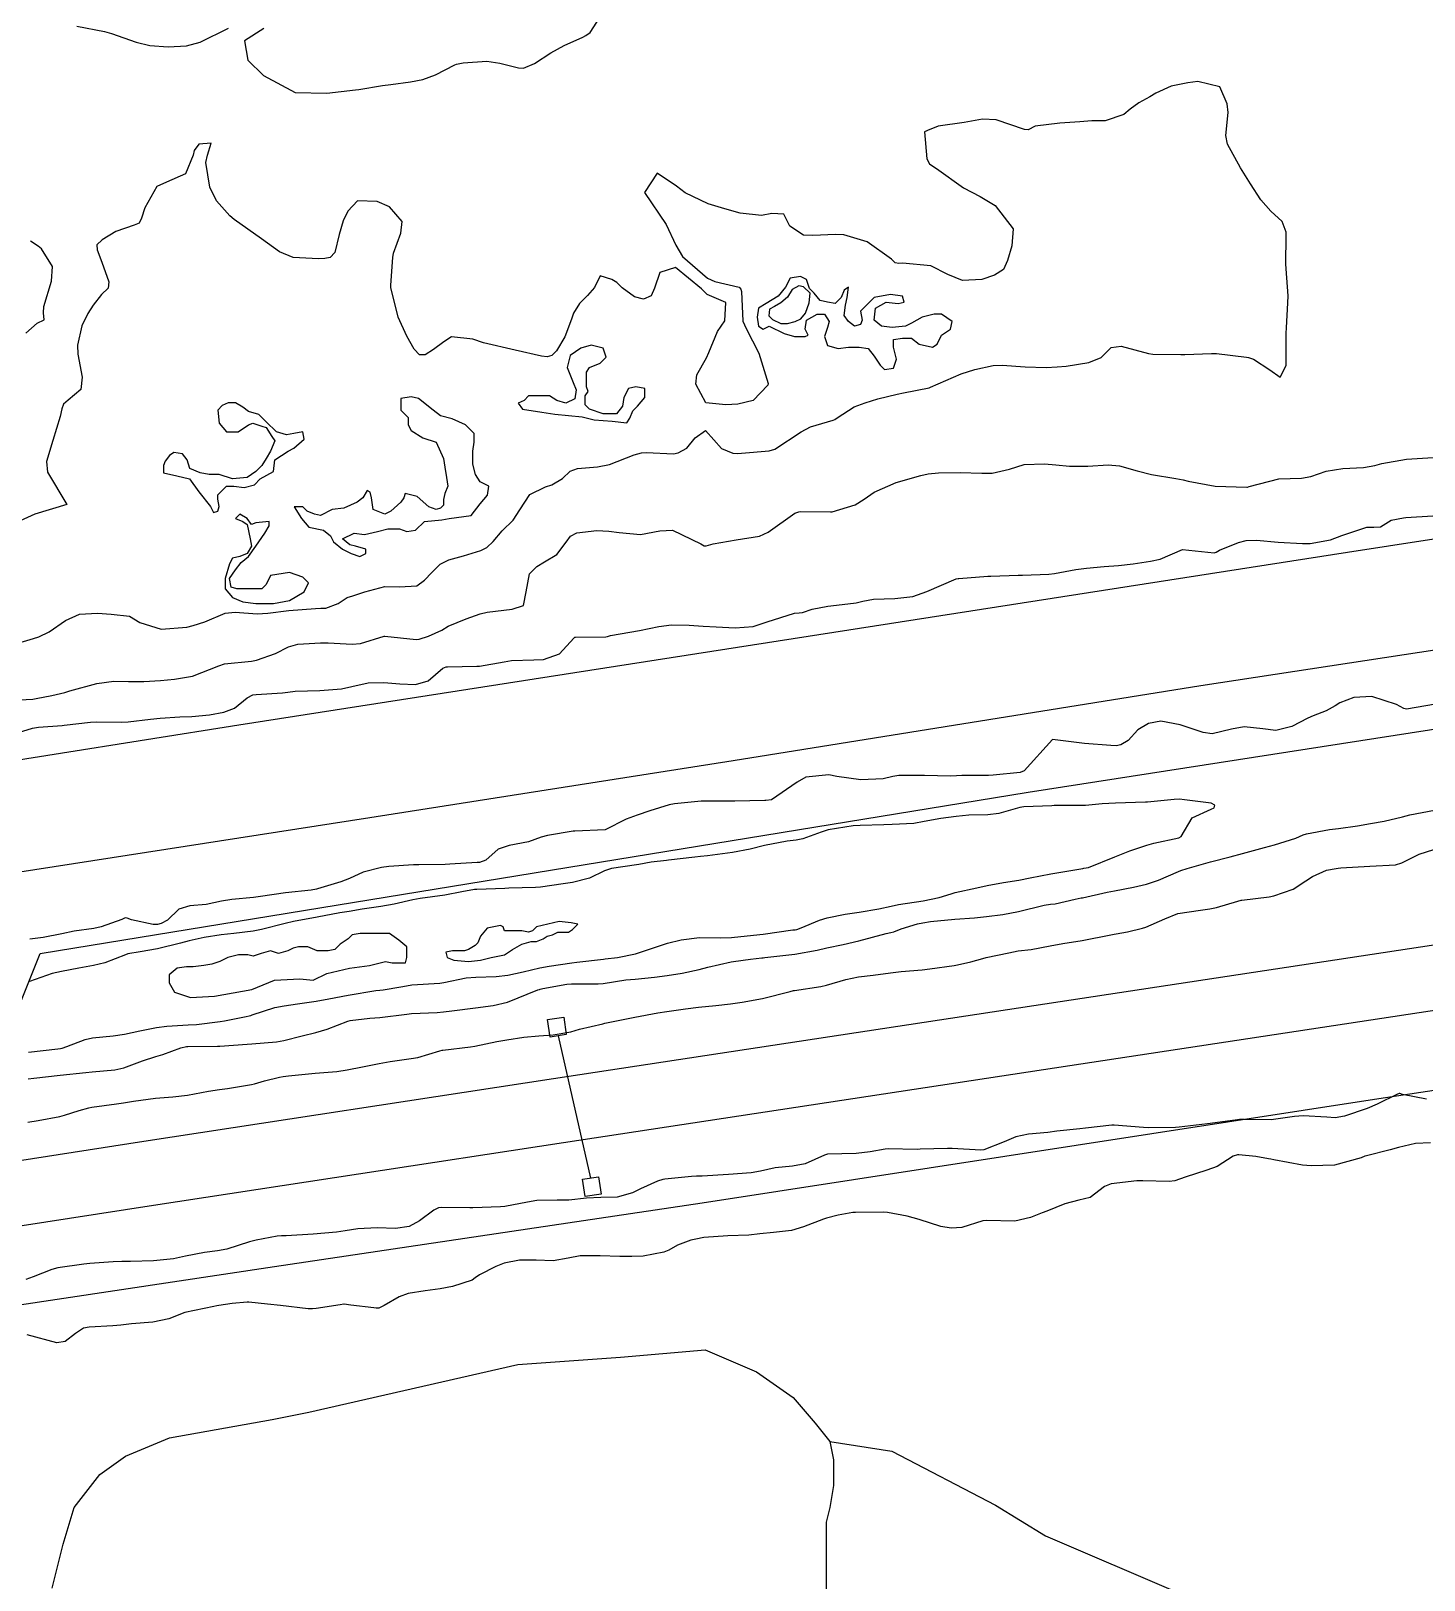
# Model space of a CAD drawing. Header units: metres. Extents: x 307586 to 320046, y 7427249 to 7434250.
# Drawn here: x 310549.3 to 310636.6, y 7432634.3 to 7432731.5 of the extents above; entities that cross this region are included whole.
import ezdxf

# ---------------------------------------------------------------- set-up
doc = ezdxf.new("R2010")
doc.units = ezdxf.units.M
doc.header["$MEASUREMENT"] = 0
for name, color, linetype in [('Curvas de Nivel 1m', 11, 'Continuous'), ('Curvas de Nivel 5m', 15, 'Continuous'), ('Divisa', 42, 'FENCELINE2'), ('Hidrografia', 140, 'Continuous'), ('Linha Férrea', 20, 'Continuous'), ('Portico', 45, 'Continuous'), ('Vias Primárias', 230, 'Continuous')]:
    doc.layers.add(name, color=color, linetype=linetype)
doc.linetypes.add('FENCELINE2', pattern='A,0.25,-0.1,[132,ltypeshp.shx,S=0.1,R=0,X=-0.1,Y=0],-0.1,1', length=1.45)

msp = doc.modelspace()

# ---------------------------------------------------------------- linework, layer by layer
at = {"layer": 'Curvas de Nivel 1m', "flags": 128}
for points, elevation in [([(310563.873, 7432731.62), (310562.659, 7432730.838), (310562.867, 7432729.63), (310563.839, 7432728.66), (310565.823, 7432727.6), (310567.823, 7432727.57), (310569.613, 7432727.765), (310569.827, 7432727.793), (310571.319, 7432728.04), (310571.832, 7432728.111), (310573.069, 7432728.273), (310573.837, 7432728.428), (310574.634, 7432728.7), (310575.851, 7432729.348), (310575.942, 7432729.388), (310576.365, 7432729.472), (310577.854, 7432729.561), (310578.677, 7432729.442), (310579.849, 7432729.14), (310580.155, 7432729.119), (310580.842, 7432729.415), (310581.86, 7432730.083), (310582.701, 7432730.555), (310583.87, 7432731.08), (310584.063, 7432731.186), (310584.327, 7432731.375), (310584.953, 7432732.303)], 712), ([(310552.134, 7432731.757), (310553.87, 7432731.428), (310554.305, 7432731.3), (310555.863, 7432730.754), (310556.71, 7432730.556), (310557.861, 7432730.477), (310559.013, 7432730.527), (310559.864, 7432730.762), (310561.649, 7432731.643)], 712), ([(310548.218, 7432692.995), (310549.416, 7432693.351), (310549.742, 7432693.461), (310550.393, 7432693.775), (310551.43, 7432694.48), (310552.3, 7432694.886), (310553.435, 7432694.937), (310554.282, 7432694.884), (310555.433, 7432694.756), (310556.075, 7432694.356), (310557.425, 7432693.942), (310559.026, 7432694.074), (310559.428, 7432694.163), (310560.161, 7432694.39), (310561.436, 7432694.935), (310562.07, 7432695.001), (310563.436, 7432694.893), (310564.11, 7432694.94), (310565.438, 7432695.105), (310567.11, 7432695.245), (310567.44, 7432695.248), (310567.745, 7432695.262), (310568.524, 7432695.559), (310569.082, 7432695.918), (310569.448, 7432696.038), (310570.196, 7432696.284), (310571.454, 7432696.616), (310572.376, 7432696.589), (310573.455, 7432696.663), (310573.936, 7432697.017), (310574.398, 7432697.491), (310574.933, 7432698.023), (310575.475, 7432698.278), (310576.4, 7432698.545), (310577.484, 7432698.869), (310577.863, 7432699.07), (310578.251, 7432699.442), (310578.825, 7432700.111), (310579.506, 7432700.783), (310579.926, 7432701.424), (310580.549, 7432702.394), (310581.535, 7432702.865), (310581.941, 7432702.991), (310582.605, 7432703.389), (310583.077, 7432703.855), (310583.549, 7432704.024), (310584.806, 7432704.112), (310585.552, 7432704.271), (310587.092, 7432704.871), (310587.56, 7432705.01), (310587.872, 7432705.015), (310589.559, 7432704.938), (310589.863, 7432705.004), (310590.401, 7432705.302), (310590.92, 7432705.946), (310591.574, 7432706.397), (310592.102, 7432705.816), (310592.578, 7432705.275), (310593.284, 7432704.988), (310593.56, 7432704.967), (310593.838, 7432704.979), (310595.562, 7432705.127), (310595.916, 7432705.235), (310597.574, 7432706.316), (310598.153, 7432706.629), (310599.582, 7432707.051), (310599.683, 7432707.088), (310599.83, 7432707.188), (310600.891, 7432707.88), (310601.597, 7432708.138), (310602.379, 7432708.381), (310603.606, 7432708.681), (310603.989, 7432708.755), (310605.612, 7432709.086), (310605.637, 7432709.095), (310605.694, 7432709.119), (310607.621, 7432709.947), (310608.472, 7432710.234), (310609.627, 7432710.481), (310610.191, 7432710.501), (310611.626, 7432710.388), (310612.944, 7432710.348), (310613.627, 7432710.389), (310614.197, 7432710.445), (310615.63, 7432710.662), (310616.387, 7432710.989), (310617.023, 7432711.599), (310617.644, 7432711.697), (310619.364, 7432711.226), (310619.636, 7432711.18), (310621.398, 7432711.171), (310621.637, 7432711.173), (310623.313, 7432711.229), (310623.638, 7432711.227), (310625.515, 7432711.001), (310625.634, 7432710.981), (310625.95, 7432710.875), (310626.977, 7432710.21), (310627.622, 7432709.752), (310627.999, 7432710.477), (310628.001, 7432710.846), (310627.993, 7432712.512), (310628.013, 7432712.847), (310628.105, 7432714.419), (310628.12, 7432714.846), (310628.004, 7432716.543), (310627.975, 7432716.847), (310627.996, 7432718.58), (310627.993, 7432718.847), (310627.74, 7432719.518), (310627.036, 7432720.151), (310626.42, 7432720.87), (310625.768, 7432721.88), (310625.132, 7432722.887), (310624.321, 7432724.371), (310624.216, 7432724.896), (310624.359, 7432726.353), (310624.303, 7432726.895), (310623.839, 7432727.965), (310622.468, 7432728.296), (310621.842, 7432728.201), (310620.785, 7432727.994), (310619.832, 7432727.558), (310619.447, 7432727.335), (310618.759, 7432726.961), (310618.223, 7432726.562), (310617.815, 7432726.223), (310616.645, 7432725.821), (310615.811, 7432725.832), (310615.048, 7432725.77), (310613.81, 7432725.688), (310612.26, 7432725.496), (310611.805, 7432725.257), (310611.582, 7432725.276), (310609.811, 7432725.896), (310608.955, 7432725.935), (310607.809, 7432725.726), (310606.177, 7432725.484), (310605.805, 7432725.35), (310605.637, 7432725.29), (310605.302, 7432725.125), (310605.462, 7432723.447), (310605.619, 7432723.122), (310605.781, 7432723.017), (310606.055, 7432722.84), (310607.761, 7432721.625), (310608.811, 7432721.079), (310609.747, 7432720.524), (310610.883, 7432719.058), (310610.795, 7432717.981), (310610.514, 7432717.062), (310610.26, 7432716.501), (310609.694, 7432716.149), (310608.907, 7432715.862), (310607.69, 7432715.809), (310606.772, 7432716.182), (310605.699, 7432716.727), (310603.935, 7432716.903), (310603.7, 7432716.885), (310603.481, 7432716.924), (310603.247, 7432717.147), (310601.719, 7432718.244), (310600.243, 7432718.667), (310599.725, 7432718.692), (310598.305, 7432718.624), (310597.724, 7432718.643), (310596.866, 7432719.223), (310596.487, 7432719.975), (310595.741, 7432720.022), (310595.095, 7432719.891), (310593.741, 7432720.034), (310592.78, 7432720.312), (310591.746, 7432720.609), (310590.287, 7432721.305), (310589.759, 7432721.724), (310588.55, 7432722.544), (310587.753, 7432721.33), (310589.115, 7432719.316), (310589.714, 7432718.031), (310590.131, 7432717.306), (310591.69, 7432715.962), (310592.156, 7432715.751), (310593.684, 7432715.397), (310593.779, 7432715.259), (310593.824, 7432715.116), (310593.919, 7432713.257), (310594.117, 7432712.795), (310594.927, 7432711.247), (310595.499, 7432709.356), (310595.475, 7432709.241), (310594.569, 7432708.279), (310593.595, 7432708.047), (310592.85, 7432708.015), (310591.596, 7432708.13), (310590.958, 7432709.297), (310591.033, 7432709.882), (310591.63, 7432710.96), (310591.776, 7432711.288), (310592.325, 7432712.607), (310592.782, 7432713.273), (310592.838, 7432714.436), (310591.679, 7432714.932), (310591.315, 7432715.294), (310589.696, 7432716.617), (310588.708, 7432716.305), (310588.379, 7432715.323), (310588.164, 7432714.839), (310587.676, 7432714.638), (310587.119, 7432714.78), (310586.334, 7432715.35), (310586.006, 7432715.676), (310585.688, 7432715.873), (310584.964, 7432716.093), (310584.601, 7432715.371), (310584.177, 7432714.876), (310583.673, 7432714.366), (310583.294, 7432713.756), (310583.163, 7432713.385), (310582.749, 7432712.286), (310582.217, 7432711.394), (310581.929, 7432711.098), (310581.629, 7432711.028), (310581.292, 7432711.067), (310579.633, 7432711.43), (310577.64, 7432711.895), (310576.975, 7432712.128), (310575.645, 7432712.284), (310575.155, 7432711.97), (310574.512, 7432711.491), (310573.977, 7432711.149), (310573.629, 7432711.15), (310573.296, 7432711.503), (310572.835, 7432712.318), (310572.288, 7432713.514), (310571.835, 7432715.365), (310571.825, 7432715.519), (310571.961, 7432717.257), (310572.004, 7432717.517), (310572.45, 7432718.785), (310572.535, 7432719.512), (310571.742, 7432720.426), (310570.97, 7432720.756), (310569.745, 7432720.803), (310569.129, 7432720.166), (310568.831, 7432719.559), (310568.594, 7432718.687), (310568.324, 7432717.564), (310568.02, 7432717.247), (310567.699, 7432717.194), (310567.298, 7432717.175), (310565.699, 7432717.243), (310564.85, 7432717.609), (310563.715, 7432718.426), (310562.009, 7432719.637), (310561.735, 7432719.862), (310560.889, 7432720.797), (310560.469, 7432721.659), (310560.232, 7432723.208), (310560.324, 7432723.662), (310560.555, 7432724.423), (310559.79, 7432724.351), (310559.502, 7432723.957), (310559.44, 7432723.673), (310558.951, 7432722.493), (310557.757, 7432721.987), (310557.153, 7432721.699), (310556.391, 7432720.362), (310556.182, 7432719.713), (310556.037, 7432719.407), (310555.726, 7432719.29), (310554.569, 7432718.883), (310553.712, 7432718.362), (310553.394, 7432718.056), (310553.412, 7432717.743), (310553.695, 7432716.953), (310554.139, 7432715.735), (310554.089, 7432715.326), (310553.675, 7432714.923), (310553.149, 7432714.265), (310552.826, 7432713.748), (310552.446, 7432712.957), (310552.166, 7432711.755), (310552.194, 7432711.188), (310552.469, 7432709.751), (310552.378, 7432708.975), (310551.591, 7432708.313), (310551.294, 7432708.058), (310551.2, 7432707.766), (310551.084, 7432707.273), (310550.627, 7432705.774), (310550.231, 7432704.461), (310550.286, 7432703.779), (310551.513, 7432701.76), (310549.507, 7432701.15), (310548.569, 7432700.732)], 712), ([(310548.933, 7432712.504), (310549.653, 7432713.134), (310550.092, 7432713.348), (310550.038, 7432713.784), (310550.068, 7432714.185), (310550.55, 7432715.777), (310550.601, 7432716.685), (310549.919, 7432717.787), (310549.706, 7432717.97), (310549.222, 7432718.283)], 712), ([(310547.712, 7432689.462), (310549.369, 7432689.558), (310549.575, 7432689.582), (310550.572, 7432689.772), (310551.375, 7432689.973), (310551.699, 7432690.08), (310553.381, 7432690.538), (310554.444, 7432690.668), (310555.382, 7432690.662), (310556.326, 7432690.65), (310557.383, 7432690.725), (310558.269, 7432690.796), (310559.386, 7432690.994), (310561.038, 7432691.645), (310561.395, 7432691.756), (310563.083, 7432691.938), (310563.398, 7432691.992), (310564.593, 7432692.42), (310565.412, 7432692.839), (310565.998, 7432693.007), (310567.416, 7432693.083), (310567.894, 7432693.087), (310569.415, 7432693), (310569.923, 7432693.035), (310571.423, 7432693.495), (310571.446, 7432693.497), (310573.42, 7432693.295), (310573.608, 7432693.31), (310574.197, 7432693.492), (310575.025, 7432693.886), (310575.429, 7432694.133), (310576.565, 7432694.594), (310577.437, 7432694.894), (310577.882, 7432695.002), (310579.44, 7432695.188), (310580.161, 7432695.419), (310580.316, 7432696.282), (310580.522, 7432697.414), (310580.997, 7432697.88), (310581.474, 7432698.156), (310582.25, 7432698.624), (310582.823, 7432699.387), (310583.11, 7432699.771), (310583.499, 7432699.983), (310584.748, 7432700.12), (310585.5, 7432700.09), (310586.153, 7432700.004), (310587.498, 7432699.881), (310588.717, 7432700.102), (310589.501, 7432700.145), (310591.273, 7432699.292), (310591.491, 7432699.168), (310591.617, 7432699.162), (310592.055, 7432699.282), (310593.496, 7432699.534), (310594.966, 7432699.777), (310595.501, 7432700.016), (310597.17, 7432701.215), (310597.426, 7432701.3), (310597.514, 7432701.31), (310599.408, 7432701.298), (310599.515, 7432701.309), (310600.96, 7432701.737), (310601.527, 7432702.093), (310602.159, 7432702.535), (310603.543, 7432703.14), (310605.089, 7432703.583), (310605.549, 7432703.681), (310606.181, 7432703.742), (310607.55, 7432703.775), (310608.911, 7432703.715), (310609.549, 7432703.718), (310610.64, 7432703.971), (310611.555, 7432704.259), (310612.844, 7432704.319), (310613.555, 7432704.246), (310614.402, 7432704.164), (310615.555, 7432704.163), (310616.832, 7432704.257), (310617.555, 7432704.186), (310618.645, 7432703.866), (310619.55, 7432703.649), (310621.085, 7432703.397), (310621.547, 7432703.302), (310621.852, 7432703.232), (310623.543, 7432702.9), (310625.542, 7432702.851), (310625.569, 7432702.853), (310625.688, 7432702.878), (310627.548, 7432703.367), (310628.966, 7432703.419), (310629.55, 7432703.511), (310630.513, 7432703.86), (310631.555, 7432704.012), (310632.851, 7432704.086), (310633.557, 7432704.208), (310634.012, 7432704.322), (310635.561, 7432704.608), (310637.563, 7432704.73)], 713), ([(310547.869, 7432687.273), (310549.342, 7432687.732), (310549.717, 7432687.784), (310551.205, 7432687.902), (310551.345, 7432687.911), (310552.997, 7432688.095), (310553.349, 7432688.123), (310554.959, 7432688.114), (310555.349, 7432688.122), (310556.763, 7432688.288), (310557.353, 7432688.362), (310558.592, 7432688.44), (310559.355, 7432688.461), (310560.451, 7432688.559), (310561.359, 7432688.739), (310562.017, 7432688.979), (310562.819, 7432689.626), (310563.181, 7432689.815), (310563.375, 7432689.848), (310565.035, 7432689.945), (310565.377, 7432689.989), (310565.836, 7432690.052), (310567.378, 7432690.1), (310568.737, 7432690.199), (310569.381, 7432690.335), (310570.412, 7432690.563), (310571.384, 7432690.599), (310572.391, 7432690.502), (310573.383, 7432690.46), (310574.169, 7432690.708), (310575.091, 7432691.483), (310575.308, 7432691.568), (310575.394, 7432691.582), (310577.236, 7432691.612), (310577.396, 7432691.626), (310578.939, 7432691.895), (310579.401, 7432691.97), (310580.801, 7432692.01), (310581.402, 7432692.035), (310582.406, 7432692.392), (310583.304, 7432693.381), (310583.369, 7432693.435), (310583.424, 7432693.445), (310585.325, 7432693.46), (310585.424, 7432693.477), (310585.605, 7432693.537), (310587.428, 7432693.862), (310588.645, 7432694.104), (310589.432, 7432694.22), (310590.543, 7432694.188), (310591.431, 7432694.122), (310592.24, 7432694.087), (310593.431, 7432694.021), (310594.565, 7432694.115), (310595.435, 7432694.405), (310597.161, 7432694.935), (310597.44, 7432694.962), (310597.654, 7432694.994), (310598.267, 7432695.202), (310599.25, 7432695.387), (310599.445, 7432695.407), (310601.022, 7432695.599), (310601.448, 7432695.694), (310602.116, 7432695.826), (310603.45, 7432695.865), (310604.59, 7432695.99), (310605.455, 7432696.294), (310607.3, 7432697.092), (310607.433, 7432697.121), (310607.463, 7432697.125), (310609.278, 7432697.259), (310609.466, 7432697.269), (310611.188, 7432697.332), (310611.467, 7432697.335), (310613.112, 7432697.382), (310613.469, 7432697.421), (310614.799, 7432697.68), (310615.475, 7432697.774), (310616.591, 7432697.868), (310617.477, 7432697.933), (310618.408, 7432698.031), (310619.482, 7432698.203), (310620.088, 7432698.34), (310621.493, 7432698.93), (310623.49, 7432698.735), (310623.619, 7432698.771), (310623.819, 7432698.897), (310625.007, 7432699.376), (310625.499, 7432699.495), (310626.144, 7432699.515), (310627.498, 7432699.392), (310629.03, 7432699.302), (310629.498, 7432699.31), (310630.783, 7432699.534), (310631.503, 7432699.818), (310633.058, 7432700.336), (310633.508, 7432700.335), (310633.92, 7432700.365), (310634.585, 7432700.769), (310635.353, 7432700.924), (310635.516, 7432700.942), (310637.207, 7432701.046)], 714), ([(310637.378, 7432689.229), (310635.545, 7432688.928), (310635.375, 7432688.958), (310634.929, 7432689.212), (310633.382, 7432689.711), (310632.244, 7432689.66), (310631.378, 7432689.318), (310631.067, 7432689.122), (310630.513, 7432688.819), (310629.7, 7432688.494), (310629.366, 7432688.347), (310628.358, 7432687.84), (310627.354, 7432687.583), (310626.539, 7432687.678), (310625.357, 7432687.809), (310624.568, 7432687.674), (310623.35, 7432687.372), (310622.801, 7432687.459), (310621.358, 7432687.947), (310620.142, 7432688.161), (310619.359, 7432688.03), (310618.686, 7432687.624), (310618.087, 7432686.963), (310617.63, 7432686.677), (310617.339, 7432686.624), (310616.996, 7432686.632), (310615.341, 7432686.775), (310613.343, 7432687.02), (310611.56, 7432685.046), (310611.322, 7432684.955), (310609.612, 7432684.775), (310609.32, 7432684.755), (310607.652, 7432684.754), (310607.319, 7432684.737), (310606.938, 7432684.714), (310605.319, 7432684.763), (310603.702, 7432684.753), (310603.318, 7432684.69), (310602.729, 7432684.561), (310601.316, 7432684.479), (310599.806, 7432684.697), (310599.319, 7432684.792), (310597.864, 7432684.658), (310597.314, 7432684.343), (310595.718, 7432683.234), (310595.349, 7432683.192), (310595.302, 7432683.187), (310593.413, 7432683.147), (310593.301, 7432683.147), (310591.44, 7432683.149), (310591.301, 7432683.143), (310589.63, 7432682.975), (310589.297, 7432682.915), (310588.071, 7432682.542), (310587.287, 7432682.277), (310586.597, 7432682.026), (310585.273, 7432681.36), (310583.38, 7432681.271), (310583.272, 7432681.259), (310581.662, 7432681.003), (310581.268, 7432680.892), (310580.458, 7432680.605), (310579.262, 7432680.377), (310578.559, 7432680.138), (310577.786, 7432679.445), (310577.387, 7432679.312), (310577.251, 7432679.296), (310575.53, 7432679.194), (310575.248, 7432679.184), (310573.583, 7432679.161), (310573.248, 7432679.156), (310571.713, 7432679.048), (310571.245, 7432678.981), (310570.089, 7432678.689), (310569.234, 7432678.302), (310568.704, 7432678.082), (310567.224, 7432677.655), (310567.162, 7432677.633), (310566.84, 7432677.576), (310565.221, 7432677.39), (310563.665, 7432677.169), (310563.218, 7432677.111), (310561.861, 7432676.989), (310561.215, 7432676.882), (310560.236, 7432676.678), (310559.212, 7432676.578), (310558.521, 7432676.366), (310557.825, 7432675.684), (310557.417, 7432675.471), (310557.2, 7432675.419), (310556.917, 7432675.411), (310555.561, 7432675.715), (310555.297, 7432675.811), (310555.204, 7432675.829), (310555.122, 7432675.803), (310554.945, 7432675.723), (310553.666, 7432675.268), (310553.197, 7432675.159), (310551.956, 7432674.992), (310551.194, 7432674.821), (310550.02, 7432674.606), (310549.19, 7432674.493)], 714), ([(310549.082, 7432665.743), (310549.438, 7432665.785), (310551.085, 7432665.959), (310552.7, 7432666.131), (310553.087, 7432666.175), (310554.51, 7432666.304), (310555.09, 7432666.427), (310556.244, 7432666.852), (310557.097, 7432667.132), (310557.519, 7432667.265), (310558.655, 7432667.674), (310559.02, 7432667.755), (310559.104, 7432667.763), (310560.966, 7432667.781), (310561.105, 7432667.787), (310562.815, 7432667.915), (310563.108, 7432667.934), (310564.658, 7432668.056), (310565.111, 7432668.134), (310566.267, 7432668.432), (310567.119, 7432668.641), (310567.835, 7432668.851), (310569.13, 7432669.358), (310569.281, 7432669.397), (310570.509, 7432669.529), (310571.134, 7432669.59), (310572.843, 7432669.796), (310573.136, 7432669.821), (310574.728, 7432669.893), (310575.137, 7432669.927), (310575.667, 7432670.001), (310577.14, 7432670.187), (310578.256, 7432670.324), (310579.144, 7432670.535), (310581.057, 7432671.306), (310581.152, 7432671.34), (310581.198, 7432671.354), (310581.371, 7432671.398), (310582.868, 7432671.672), (310583.158, 7432671.696), (310584.829, 7432671.692), (310585.158, 7432671.716), (310586.567, 7432671.934), (310587.163, 7432671.994), (310588.378, 7432672.105), (310589.166, 7432672.21), (310590.114, 7432672.355), (310591.173, 7432672.6), (310591.716, 7432672.74), (310593.18, 7432673.073), (310593.336, 7432673.103), (310594.387, 7432673.248), (310595.103, 7432673.322), (310595.184, 7432673.328), (310595.287, 7432673.342), (310597.186, 7432673.56), (310598.572, 7432673.813), (310599.19, 7432673.947), (310600.217, 7432674.156), (310601.195, 7432674.389), (310602.905, 7432674.85), (310603.201, 7432674.906), (310603.391, 7432674.948), (310603.845, 7432675.134), (310604.874, 7432675.456), (310605.207, 7432675.521), (310605.69, 7432675.595), (310607.21, 7432675.757), (310608.452, 7432675.836), (310609.211, 7432675.907), (310610.23, 7432676.043), (310611.215, 7432676.234), (310612.815, 7432676.622), (310613.22, 7432676.684), (310613.517, 7432676.72), (310614.76, 7432677.005), (310615.146, 7432677.079), (310615.224, 7432677.095), (310616.774, 7432677.432), (310617.231, 7432677.525), (310618.432, 7432677.761), (310619.238, 7432677.946), (310619.994, 7432678.19), (310621.25, 7432678.744), (310621.383, 7432678.796), (310621.796, 7432678.922), (310623.257, 7432679.348), (310624.482, 7432679.667), (310625.263, 7432679.875), (310626.651, 7432680.243), (310627.269, 7432680.416), (310627.604, 7432680.512), (310628.609, 7432680.837), (310629.076, 7432681.032), (310629.277, 7432681.106), (310630.72, 7432681.377), (310631.282, 7432681.435), (310632.472, 7432681.605), (310633.287, 7432681.748), (310634.159, 7432681.903), (310635.294, 7432682.172), (310635.764, 7432682.284), (310637.301, 7432682.584)], 714), ([(310549.099, 7432667.41), (310550.949, 7432667.61), (310551.102, 7432667.627), (310551.213, 7432667.648), (310551.508, 7432667.756), (310552.645, 7432668.209), (310553.111, 7432668.296), (310554.406, 7432668.434), (310555.115, 7432668.542), (310556.083, 7432668.741), (310557.122, 7432668.95), (310557.771, 7432669.036), (310559.125, 7432669.11), (310559.642, 7432669.145), (310561.128, 7432669.322), (310561.402, 7432669.364), (310562.645, 7432669.625), (310563.041, 7432669.714), (310563.134, 7432669.746), (310564.544, 7432670.201), (310565.14, 7432670.32), (310565.986, 7432670.432), (310567.143, 7432670.613), (310567.951, 7432670.756), (310569.147, 7432670.977), (310570.897, 7432671.271), (310571.151, 7432671.299), (310571.344, 7432671.325), (310572.462, 7432671.507), (310573.039, 7432671.617), (310573.155, 7432671.63), (310574.901, 7432671.738), (310575.157, 7432671.774), (310576.56, 7432672.061), (310577.163, 7432672.116), (310578.44, 7432672.161), (310579.165, 7432672.238), (310580.129, 7432672.455), (310581.172, 7432672.694), (310581.767, 7432672.801), (310583.177, 7432673.011), (310583.505, 7432673.049), (310585.181, 7432673.242), (310585.286, 7432673.253), (310586.057, 7432673.347), (310587.185, 7432673.583), (310588.497, 7432674.01), (310589.192, 7432674.233), (310590.045, 7432674.451), (310591.196, 7432674.588), (310592.496, 7432674.57), (310593.196, 7432674.601), (310593.792, 7432674.659), (310595.199, 7432674.806), (310597.059, 7432675.07), (310597.202, 7432675.089), (310597.301, 7432675.11), (310597.571, 7432675.206), (310598.715, 7432675.688), (310599.209, 7432675.831), (310600.335, 7432676.055), (310601.213, 7432676.191), (310602.455, 7432676.391), (310603.217, 7432676.564), (310603.688, 7432676.666), (310605.221, 7432676.904), (310606.223, 7432677.105), (310606.978, 7432677.343), (310607.228, 7432677.414), (310608.592, 7432677.716), (310609.235, 7432677.853), (310610.258, 7432678.04), (310611.24, 7432678.204), (310611.934, 7432678.349), (310613.247, 7432678.6), (310613.606, 7432678.658), (310615.252, 7432678.928), (310615.312, 7432678.939), (310615.59, 7432678.995), (310617.26, 7432679.654), (310618.194, 7432680.031), (310619.267, 7432680.391), (310619.7, 7432680.514), (310621.272, 7432680.856), (310621.421, 7432680.928), (310622.112, 7432682.096), (310623.299, 7432682.64), (310623.475, 7432682.724), (310623.53, 7432682.898), (310623.304, 7432683.018), (310621.62, 7432683.239), (310621.306, 7432683.267), (310620.978, 7432683.261), (310619.304, 7432683.091), (310619.172, 7432683.083), (310617.304, 7432683.029), (310616.453, 7432682.983), (310615.411, 7432682.888), (310615.301, 7432682.885), (310613.449, 7432682.871), (310613.301, 7432682.867), (310611.544, 7432682.802), (310611.298, 7432682.755), (310609.98, 7432682.375), (310609.291, 7432682.3), (310608.103, 7432682.269), (310607.29, 7432682.197), (310606.33, 7432682.061), (310605.284, 7432681.865), (310604.649, 7432681.759), (310603.281, 7432681.684), (310602.756, 7432681.672), (310601.28, 7432681.63), (310600.843, 7432681.611), (310599.275, 7432681.356), (310599.149, 7432681.317), (310598.819, 7432681.195), (310597.684, 7432680.79), (310597.268, 7432680.706), (310596.688, 7432680.64), (310595.264, 7432680.366), (310594.37, 7432680.14), (310593.26, 7432679.928), (310591.7, 7432679.726), (310591.257, 7432679.672), (310590.91, 7432679.64), (310589.254, 7432679.446), (310589.13, 7432679.436), (310588.173, 7432679.321), (310587.395, 7432679.185), (310587.25, 7432679.154), (310585.671, 7432678.929), (310585.244, 7432678.781), (310584.286, 7432678.321), (310583.233, 7432678.051), (310582.649, 7432677.969), (310581.228, 7432677.764), (310580.898, 7432677.734), (310579.227, 7432677.687), (310578.98, 7432677.679), (310577.225, 7432677.616), (310577.073, 7432677.604), (310576.296, 7432677.464), (310575.221, 7432677.251), (310573.671, 7432677.043), (310573.218, 7432676.97), (310572.032, 7432676.695), (310571.213, 7432676.548), (310570.042, 7432676.369), (310569.21, 7432676.228), (310568.628, 7432676.136), (310567.206, 7432675.882), (310565.732, 7432675.592), (310565.202, 7432675.471), (310563.718, 7432675.095), (310563.197, 7432674.998), (310561.972, 7432674.855), (310561.194, 7432674.766), (310560.129, 7432674.592), (310559.19, 7432674.383), (310558.63, 7432674.234), (310557.185, 7432673.892), (310556.114, 7432673.706), (310555.331, 7432673.568), (310555.18, 7432673.519), (310553.898, 7432673.007), (310553.169, 7432672.839), (310552.251, 7432672.665), (310551.163, 7432672.461), (310550.589, 7432672.341), (310549.154, 7432671.835)], 713), ([(310637.048, 7432661.71), (310636.124, 7432661.667), (310635.043, 7432661.417), (310634.518, 7432661.288), (310633.035, 7432660.898), (310632.944, 7432660.872), (310632.709, 7432660.785), (310631.028, 7432660.326), (310629.577, 7432660.275), (310629.028, 7432660.318), (310627.235, 7432660.644), (310627.031, 7432660.685), (310626.892, 7432660.713), (310626.098, 7432660.864), (310625.034, 7432660.976), (310624.945, 7432660.971), (310624.675, 7432660.884), (310623.679, 7432660.241), (310623.024, 7432660.007), (310621.663, 7432659.564), (310621.017, 7432659.327), (310620.664, 7432659.286), (310619.017, 7432659.344), (310618.638, 7432659.332), (310617.015, 7432659.137), (310616.6, 7432658.976), (310615.712, 7432658.279), (310615, 7432658.12), (310614.108, 7432657.897), (310612.989, 7432657.435), (310612.692, 7432657.32), (310611.96, 7432657.035), (310610.98, 7432656.801), (310609.207, 7432656.842), (310608.98, 7432656.816), (310607.655, 7432656.404), (310606.976, 7432656.362), (310606.34, 7432656.463), (310604.981, 7432656.913), (310604.222, 7432657.128), (310602.986, 7432657.349), (310602.766, 7432657.363), (310600.986, 7432657.355), (310600.816, 7432657.341), (310599.9, 7432657.181), (310599.169, 7432657.001), (310598.98, 7432656.938), (310597.728, 7432656.45), (310596.973, 7432656.211), (310595.838, 7432656.094), (310594.971, 7432656.015), (310594.296, 7432655.92), (310592.969, 7432655.886), (310591.474, 7432655.789), (310590.967, 7432655.684), (310590.653, 7432655.606), (310589.825, 7432655.301), (310589.279, 7432654.988), (310588.958, 7432654.852), (310587.663, 7432654.616), (310586.955, 7432654.578), (310586.201, 7432654.587), (310584.956, 7432654.62), (310583.701, 7432654.627), (310582.954, 7432654.49), (310582.026, 7432654.315), (310580.952, 7432654.35), (310579.896, 7432654.36), (310578.95, 7432654.179), (310578.421, 7432653.963), (310577.394, 7432653.445), (310577.132, 7432653.257), (310576.938, 7432653.099), (310575.701, 7432652.699), (310574.929, 7432652.569), (310573.978, 7432652.438), (310572.924, 7432652.263), (310572.36, 7432652.067), (310571.422, 7432651.515), (310571.074, 7432651.356), (310570.911, 7432651.349), (310570.758, 7432651.369), (310569.318, 7432651.544), (310568.913, 7432651.588), (310568.875, 7432651.589), (310568.662, 7432651.553), (310567.15, 7432651.328), (310566.91, 7432651.304), (310566.646, 7432651.31), (310564.912, 7432651.51), (310564.103, 7432651.608), (310562.914, 7432651.722), (310562.814, 7432651.722), (310561.887, 7432651.63), (310561.032, 7432651.518), (310560.911, 7432651.492), (310560.729, 7432651.46), (310558.907, 7432651.085), (310557.905, 7432650.678), (310556.901, 7432650.465), (310555.553, 7432650.364), (310554.899, 7432650.285), (310554.387, 7432650.236), (310552.897, 7432650.163), (310552.556, 7432650.084), (310552.045, 7432649.748), (310551.391, 7432649.249), (310550.884, 7432649.164), (310549.011, 7432649.668)], 714)]:
    msp.add_lwpolyline(points, dxfattribs=dict(at, elevation=elevation))
at = {"layer": 'Curvas de Nivel 5m', "elevation": 715, "flags": 128}
for points in [[(310549.051, 7432663.019), (310549.712, 7432663.121), (310551.057, 7432663.371), (310551.368, 7432663.447), (310552.287, 7432663.748), (310552.886, 7432663.92), (310553.065, 7432663.954), (310554.626, 7432664.166), (310555.068, 7432664.22), (310555.684, 7432664.326), (310557.071, 7432664.524), (310558.155, 7432664.596), (310559.073, 7432664.7), (310560.391, 7432664.965), (310561.077, 7432665.066), (310561.585, 7432665.128), (310563.081, 7432665.378), (310563.275, 7432665.424), (310563.898, 7432665.612), (310564.845, 7432665.843), (310565.086, 7432665.877), (310565.401, 7432665.911), (310567.088, 7432666.087), (310568.442, 7432666.203), (310569.09, 7432666.293), (310570.047, 7432666.49), (310571.095, 7432666.702), (310571.787, 7432666.822), (310573.098, 7432666.999), (310573.521, 7432667.074), (310574.911, 7432667.482), (310575.06, 7432667.524), (310575.104, 7432667.533), (310576.83, 7432667.732), (310577.108, 7432667.776), (310578.482, 7432668.067), (310579.114, 7432668.184), (310580.176, 7432668.355), (310581.118, 7432668.433), (310582.026, 7432668.484), (310583.123, 7432668.686), (310583.662, 7432668.838), (310585.13, 7432669.193), (310585.265, 7432669.223), (310585.874, 7432669.349), (310587.136, 7432669.611), (310588.589, 7432669.865), (310589.139, 7432669.952), (310590.315, 7432670.124), (310591.142, 7432670.221), (310592.212, 7432670.342), (310593.145, 7432670.444), (310593.864, 7432670.534), (310595.148, 7432670.776), (310596.879, 7432671.214), (310597.095, 7432671.27), (310597.154, 7432671.28), (310598.818, 7432671.533), (310599.159, 7432671.614), (310600.383, 7432671.96), (310601.167, 7432672.122), (310602.085, 7432672.241), (310603.172, 7432672.387), (310603.844, 7432672.462), (310605.175, 7432672.575), (310605.656, 7432672.632), (310607.179, 7432672.841), (310607.392, 7432672.876), (310608.224, 7432673.08), (310608.967, 7432673.29), (310609.186, 7432673.339), (310610.602, 7432673.643), (310611.19, 7432673.752), (310612.006, 7432673.853), (310613.193, 7432674.066), (310613.988, 7432674.219), (310615.197, 7432674.413), (310616.995, 7432674.767), (310617.201, 7432674.803), (310617.343, 7432674.827), (310618.048, 7432674.962), (310618.978, 7432675.18), (310619.206, 7432675.252), (310620.381, 7432675.769), (310621.215, 7432676.098), (310622.631, 7432676.323), (310623.218, 7432676.387), (310623.629, 7432676.486), (310624.975, 7432676.882), (310625.171, 7432676.933), (310625.224, 7432676.94), (310626.933, 7432677.149), (310627.228, 7432677.206), (310628.435, 7432677.637), (310629.243, 7432678.149), (310629.643, 7432678.43), (310630.534, 7432678.817), (310631.132, 7432678.933), (310631.254, 7432678.952), (310631.423, 7432678.976), (310633.256, 7432679.064), (310634.861, 7432679.16), (310635.258, 7432679.277), (310636.351, 7432679.831), (310637.267, 7432680.114)], [(310636.807, 7432664.461), (310635.304, 7432664.757), (310635.129, 7432664.804), (310635.083, 7432664.806), (310635.05, 7432664.794), (310634.996, 7432664.761), (310633.715, 7432664.135), (310633.074, 7432663.878), (310631.654, 7432663.386), (310631.068, 7432663.288), (310630.561, 7432663.322), (310629.069, 7432663.413), (310628.53, 7432663.373), (310627.066, 7432663.159), (310625.37, 7432663.179), (310625.066, 7432663.177), (310624.806, 7432663.142), (310623.063, 7432662.9), (310621.293, 7432662.693), (310621.059, 7432662.678), (310619.342, 7432662.664), (310619.059, 7432662.675), (310617.202, 7432662.827), (310617.061, 7432662.827), (310615.418, 7432662.634), (310615.057, 7432662.591), (310613.62, 7432662.449), (310613.053, 7432662.37), (310611.834, 7432662.256), (310611.049, 7432662.091), (310610.32, 7432661.781), (310609.036, 7432661.274), (310608.854, 7432661.254), (310607.037, 7432661.361), (310606.764, 7432661.368), (310605.036, 7432661.313), (310604.848, 7432661.31), (310603.036, 7432661.337), (310602.854, 7432661.325), (310601.903, 7432661.157), (310601.032, 7432661.045), (310599.221, 7432660.998), (310599.031, 7432660.95), (310597.827, 7432660.4), (310597.023, 7432660.25), (310595.939, 7432660.143), (310595.02, 7432659.945), (310594.427, 7432659.838), (310593.018, 7432659.726), (310591.369, 7432659.637), (310591.016, 7432659.636), (310590.694, 7432659.615), (310589.014, 7432659.445), (310588.897, 7432659.428), (310588.554, 7432659.315), (310587.505, 7432658.825), (310587.002, 7432658.584), (310586.026, 7432658.316), (310584.997, 7432658.286), (310584.117, 7432658.248), (310582.994, 7432658.125), (310582.268, 7432658.113), (310580.993, 7432658.1), (310580.397, 7432658.003), (310578.987, 7432657.732), (310578.713, 7432657.707), (310576.986, 7432657.641), (310576.796, 7432657.642), (310574.986, 7432657.668), (310574.823, 7432657.644), (310574.527, 7432657.485), (310573.638, 7432656.831), (310572.973, 7432656.478), (310572.129, 7432656.351), (310570.972, 7432656.396), (310569.76, 7432656.327), (310568.969, 7432656.195), (310568.413, 7432656.111), (310566.967, 7432655.987), (310565.266, 7432655.895), (310564.966, 7432655.885), (310564.702, 7432655.866), (310563.381, 7432655.616), (310563.046, 7432655.536), (310562.962, 7432655.509), (310561.538, 7432655.053), (310560.956, 7432654.937), (310560.136, 7432654.834), (310558.952, 7432654.607), (310558.19, 7432654.438), (310556.949, 7432654.307), (310555.509, 7432654.272), (310554.948, 7432654.272), (310554.414, 7432654.26), (310552.947, 7432654.153), (310552.578, 7432654.112), (310550.944, 7432653.869), (310550.573, 7432653.766), (310549.4, 7432653.319), (310548.933, 7432653.154)]]:
    msp.add_lwpolyline(points, dxfattribs=at)
at = {"layer": 'Divisa'}
for points in [[(310544.903, 7432665.99), (310546.853, 7432666.241), (310549.841, 7432673.587), (310611.819, 7432683.707), (310682.778, 7432694.742), (310745.06, 7432705.325), (310773.422, 7432709.873), (310818.329, 7432715.85), (310819.995, 7432713.152), (310823.041, 7432713.726), (310824.19, 7432716.538), (310854.853, 7432721.091), (310868.759, 7432722.181), (310887.51, 7432723.107), (310908.731, 7432721.963), (310945.37, 7432719.03), (310974.353, 7432716.669)], [(310919.512, 7432676.673), (310921.316, 7432684.556), (310890.967, 7432686.925), (310866.873, 7432687.882), (310858.473, 7432687.995), (310829.412, 7432685.059), (310791.996, 7432681.789), (310768.825, 7432679.48), (310767.923, 7432685.561), (310729.324, 7432679.713), (310680.582, 7432671.534), (310633.811, 7432664.478), (310591.37, 7432657.931), (310564.534, 7432653.934), (310544.903, 7432650.998)]]:
    msp.add_lwpolyline(points, dxfattribs=at)
at = {"layer": 'Hidrografia'}
for points in [[(310595.563, 7432712.951), (310596.504, 7432712.48), (310597.162, 7432712.292), (310597.821, 7432712.292), (310598.009, 7432712.386), (310597.821, 7432712.763), (310597.915, 7432713.327), (310598.573, 7432713.703), (310599.044, 7432713.703), (310599.326, 7432713.233), (310599.232, 7432712.857), (310599.044, 7432712.292), (310599.232, 7432711.728), (310599.89, 7432711.54), (310600.549, 7432711.634), (310601.207, 7432711.634), (310601.772, 7432711.54), (310602.148, 7432711.07), (310602.525, 7432710.506), (310602.807, 7432710.224), (310603.371, 7432710.318), (310603.559, 7432710.882), (310603.371, 7432711.634), (310603.371, 7432712.104), (310603.936, 7432712.198), (310604.5, 7432712.198), (310604.971, 7432711.822), (310605.817, 7432711.634), (310606.1, 7432711.822), (310606.382, 7432712.386), (310606.946, 7432712.763), (310607.04, 7432713.233), (310606.382, 7432713.703), (310605.911, 7432713.703), (310605.159, 7432713.515), (310604.5, 7432713.139), (310604.124, 7432712.951), (310603.277, 7432712.857), (310602.619, 7432712.951), (310602.148, 7432713.327), (310602.242, 7432714.079), (310602.901, 7432714.455), (310603.654, 7432714.361), (310604.03, 7432714.455), (310603.936, 7432714.831), (310603.183, 7432714.925), (310602.148, 7432714.737), (310601.678, 7432714.267), (310601.49, 7432714.079), (310601.302, 7432713.891), (310601.396, 7432713.327), (310601.302, 7432713.045), (310600.925, 7432712.951), (310600.549, 7432713.233), (310600.267, 7432713.609), (310600.361, 7432714.267), (310600.455, 7432714.737), (310600.549, 7432715.395), (310600.267, 7432715.207), (310600.079, 7432714.737), (310599.702, 7432714.361), (310599.232, 7432714.455), (310598.761, 7432714.549), (310598.385, 7432715.019), (310598.103, 7432715.301), (310597.915, 7432715.865), (310597.538, 7432716.053), (310596.88, 7432715.959), (310596.598, 7432715.395), (310596.127, 7432714.831), (310595.375, 7432714.361), (310594.904, 7432714.079), (310594.81, 7432713.515), (310594.904, 7432712.951), (310595.187, 7432712.763)], [(310597.013, 7432715.241), (310596.718, 7432714.769), (310596.305, 7432714.416), (310595.892, 7432714.18), (310595.597, 7432714.003), (310595.538, 7432713.59), (310595.774, 7432713.354), (310596.305, 7432713.118), (310596.718, 7432713.118), (310597.191, 7432713.236), (310597.545, 7432713.413), (310597.84, 7432713.767), (310598.076, 7432714.416), (310598.135, 7432715.005), (310597.722, 7432715.418), (310597.427, 7432715.477)], [(310580.096, 7432707.731), (310581.311, 7432707.544), (310582.12, 7432707.42), (310583.836, 7432707.264), (310584.585, 7432707.077), (310585.707, 7432706.983), (310586.642, 7432706.89), (310586.829, 7432707.17), (310587.016, 7432707.638), (310587.297, 7432707.918), (310587.764, 7432708.479), (310587.764, 7432709.04), (310587.203, 7432709.133), (310586.736, 7432709.04), (310586.455, 7432708.479), (310586.361, 7432707.918), (310585.987, 7432707.451), (310585.146, 7432707.451), (310584.304, 7432707.731), (310584.023, 7432708.012), (310584.023, 7432708.572), (310584.211, 7432708.853), (310584.117, 7432709.133), (310584.117, 7432709.601), (310584.117, 7432710.068), (310584.304, 7432710.348), (310584.959, 7432710.629), (310585.333, 7432711.003), (310585.146, 7432711.563), (310584.397, 7432711.75), (310583.743, 7432711.563), (310583.088, 7432711.096), (310582.901, 7432710.348), (310583.275, 7432709.414), (310583.462, 7432708.946), (310583.369, 7432708.385), (310582.808, 7432708.105), (310582.247, 7432708.292), (310581.779, 7432708.572), (310581.218, 7432708.572), (310580.47, 7432708.572), (310580.189, 7432708.292), (310579.815, 7432708.105)], [(310557.577, 7432703.736), (310558.403, 7432703.553), (310559.211, 7432703.373), (310559.781, 7432702.543), (310560.516, 7432701.624), (310560.7, 7432701.257), (310560.976, 7432701.349), (310561.068, 7432701.624), (310560.976, 7432702.083), (310560.976, 7432702.359), (310561.527, 7432702.91), (310561.986, 7432702.91), (310562.629, 7432702.818), (310563.272, 7432703.002), (310563.64, 7432703.369), (310564.466, 7432703.828), (310564.558, 7432704.562), (310565.385, 7432705.113), (310565.753, 7432705.297), (310566.396, 7432705.848), (310566.304, 7432706.307), (310565.753, 7432706.215), (310565.293, 7432706.123), (310564.65, 7432706.307), (310564.007, 7432706.95), (310563.548, 7432707.409), (310562.905, 7432707.592), (310562.537, 7432707.868), (310562.078, 7432708.143), (310561.619, 7432708.143), (310561.251, 7432707.96), (310560.976, 7432707.684), (310561.068, 7432706.858), (310561.527, 7432706.307), (310562.262, 7432706.307), (310562.905, 7432706.766), (310563.18, 7432706.858), (310563.732, 7432706.674), (310564.007, 7432706.582), (310564.375, 7432706.032), (310564.558, 7432705.756), (310564.283, 7432705.113), (310564.007, 7432704.654), (310563.732, 7432704.195), (310563.364, 7432703.828), (310562.813, 7432703.461), (310561.894, 7432703.369), (310561.068, 7432703.644), (310560.425, 7432703.644), (310559.873, 7432703.736), (310559.23, 7432704.012), (310559.046, 7432704.562), (310558.771, 7432704.93), (310558.22, 7432705.022), (310557.944, 7432704.838), (310557.668, 7432704.471), (310557.577, 7432704.195)], [(310565.76, 7432701.619), (310566.219, 7432700.885), (310566.678, 7432700.334), (310567.597, 7432700.15), (310568.056, 7432699.783), (310568.24, 7432699.416), (310568.791, 7432698.957), (310569.342, 7432698.681), (310569.894, 7432698.498), (310570.261, 7432698.681), (310570.261, 7432698.957), (310569.618, 7432699.14), (310569.251, 7432699.232), (310568.791, 7432699.599), (310569.526, 7432699.967), (310570.169, 7432699.875), (310570.996, 7432700.059), (310571.639, 7432700.242), (310572.374, 7432700.242), (310572.833, 7432700.059), (310573.384, 7432700.15), (310573.936, 7432700.701), (310575.038, 7432700.793), (310575.497, 7432700.885), (310576.875, 7432701.069), (310577.426, 7432701.803), (310577.886, 7432702.354), (310577.978, 7432702.905), (310577.426, 7432703.18), (310577.151, 7432703.639), (310576.967, 7432704.282), (310576.967, 7432705.108), (310577.059, 7432705.659), (310577.059, 7432706.21), (310576.508, 7432706.761), (310575.681, 7432707.128), (310574.946, 7432707.312), (310574.487, 7432707.679), (310573.568, 7432708.414), (310573.109, 7432708.506), (310572.466, 7432708.414), (310572.466, 7432707.679), (310572.925, 7432707.22), (310572.925, 7432706.761), (310573.109, 7432706.394), (310573.844, 7432705.935), (310574.671, 7432705.659), (310575.13, 7432704.649), (310575.222, 7432704.098), (310575.314, 7432703.456), (310575.405, 7432702.905), (310575.222, 7432702.446), (310575.13, 7432702.079), (310575.13, 7432701.711), (310574.946, 7432701.528), (310574.671, 7432701.436), (310574.211, 7432701.619), (310573.476, 7432702.262), (310572.741, 7432702.446), (310572.649, 7432702.17), (310572.466, 7432701.895), (310571.823, 7432701.344), (310571.455, 7432701.16), (310570.72, 7432701.436), (310570.628, 7432702.17), (310570.537, 7432702.538), (310570.353, 7432702.629), (310570.077, 7432702.17), (310569.71, 7432701.895), (310568.883, 7432701.528), (310568.148, 7432701.436), (310567.413, 7432701.069), (310567.046, 7432701.16), (310566.586, 7432701.344), (310566.311, 7432701.619)], [(310562.816, 7432700.514), (310563, 7432699.596), (310563.092, 7432699.137), (310562.816, 7432698.678), (310562.357, 7432698.494), (310561.898, 7432698.402), (310561.714, 7432698.035), (310561.438, 7432697.117), (310561.438, 7432696.474), (310561.898, 7432695.923), (310562.541, 7432695.648), (310563.367, 7432695.556), (310564.47, 7432695.556), (310565.48, 7432695.739), (310566.399, 7432696.29), (310566.675, 7432696.841), (310566.307, 7432697.209), (310565.48, 7432697.484), (310564.286, 7432697.3), (310564.01, 7432696.75), (310563.735, 7432696.474), (310563.092, 7432696.474), (310562.632, 7432696.474), (310562.173, 7432696.474), (310561.806, 7432696.566), (310561.714, 7432697.117), (310562.081, 7432697.668), (310562.449, 7432698.127), (310562.908, 7432698.494), (310563.367, 7432699.137), (310563.919, 7432699.963), (310564.194, 7432700.422), (310564.194, 7432700.698), (310563.367, 7432700.606), (310563.092, 7432700.514), (310562.816, 7432700.881), (310562.357, 7432701.157), (310562.081, 7432700.881), (310562.541, 7432700.698)], [(310578.709, 7432675.355), (310577.871, 7432675.188), (310577.452, 7432674.685), (310577.284, 7432674.266), (310577.116, 7432674.099), (310576.697, 7432673.847), (310576.446, 7432673.764), (310575.943, 7432673.764), (310575.692, 7432673.764), (310575.272, 7432673.68), (310575.356, 7432673.345), (310575.775, 7432673.177), (310576.697, 7432673.094), (310577.452, 7432673.177), (310578.122, 7432673.345), (310578.96, 7432673.512), (310579.463, 7432673.847), (310580.05, 7432674.183), (310580.637, 7432674.35), (310580.972, 7432674.35), (310581.391, 7432674.518), (310581.643, 7432674.685), (310581.978, 7432674.769), (310582.313, 7432674.937), (310582.984, 7432674.937), (310583.235, 7432675.104), (310583.57, 7432675.439), (310583.151, 7432675.523), (310582.397, 7432675.607), (310580.972, 7432675.272), (310580.721, 7432675.02), (310580.469, 7432674.937), (310580.05, 7432675.02), (310579.296, 7432675.02), (310578.96, 7432675.02), (310578.877, 7432675.272)], [(310569.147, 7432674.515), (310568.644, 7432674.18), (310568.309, 7432673.845), (310567.89, 7432673.761), (310567.219, 7432673.761), (310566.633, 7432674.012), (310566.046, 7432674.012), (310565.711, 7432673.929), (310565.375, 7432673.761), (310564.789, 7432673.593), (310564.286, 7432673.761), (310563.699, 7432673.593), (310563.196, 7432673.426), (310562.861, 7432673.51), (310562.274, 7432673.51), (310561.604, 7432673.342), (310561.101, 7432673.091), (310560.598, 7432672.923), (310560.095, 7432672.84), (310559.424, 7432672.756), (310559.005, 7432672.756), (310558.418, 7432672.672), (310557.916, 7432672.253), (310557.916, 7432671.75), (310558.251, 7432671.164), (310559.257, 7432670.829), (310560.765, 7432670.913), (310563.112, 7432671.332), (310564.537, 7432671.918), (310566.13, 7432672.002), (310566.968, 7432671.918), (310567.806, 7432672.337), (310569.231, 7432672.672), (310570.488, 7432672.84), (310571.494, 7432673.091), (310571.913, 7432673.007), (310572.751, 7432673.007), (310572.835, 7432673.342), (310572.835, 7432674.012), (310572.332, 7432674.431), (310571.745, 7432674.85), (310571.075, 7432674.85), (310570.404, 7432674.85), (310569.901, 7432674.85), (310569.399, 7432674.766)]]:
    msp.add_lwpolyline(points, close=True, dxfattribs=at)
for points in [[(310550.576, 7432633.785), (310551.266, 7432636.545), (310551.957, 7432638.845), (310553.568, 7432640.916), (310555.179, 7432642.066), (310557.941, 7432643.216), (310564.385, 7432644.366), (310566.687, 7432644.826), (310579.806, 7432647.817), (310586.25, 7432648.277), (310591.544, 7432648.737), (310594.766, 7432647.357), (310597.068, 7432645.746), (310598.448, 7432644.136), (310599.369, 7432642.986), (310599.599, 7432641.836), (310599.599, 7432640.226), (310599.369, 7432638.845), (310599.139, 7432637.925), (310599.139, 7432637.695), (310599.139, 7432632.983)], [(310599.369, 7432642.986), (310603.258, 7432642.368), (310609.775, 7432638.99), (310612.913, 7432637.06), (310621.361, 7432633.442), (310625.223, 7432630.547), (310627.395, 7432629.099), (310630.05, 7432627.411), (310631.981, 7432625.481), (310632.705, 7432623.068), (310633.912, 7432619.691), (310634.153, 7432616.072), (310633.671, 7432613.419), (310632.947, 7432611.971), (310632.705, 7432610.283), (310632.705, 7432608.835), (310632.705, 7432607.388), (310631.081, 7432602.281)]]:
    msp.add_lwpolyline(points, dxfattribs=at)
at = {"layer": 'Linha Férrea'}
for points in [[(310453.823, 7432645.143), (310509.759, 7432654.116), (310544.903, 7432660.046), (310556.326, 7432661.818), (310582.047, 7432665.749), (310612.165, 7432670.331), (310641.803, 7432674.823), (310671.435, 7432679.406), (310695.248, 7432683.143), (310713.68, 7432686.32), (310728.945, 7432688.753), (310748.298, 7432691.745), (310764.025, 7432694.275), (310782.977, 7432697.091), (310801.213, 7432699.429)], [(310454.447, 7432641.141), (310510.417, 7432650.12), (310544.903, 7432655.947), (310556.943, 7432657.815), (310582.656, 7432661.745), (310612.772, 7432666.327), (310642.416, 7432670.82), (310672.059, 7432675.405), (310695.906, 7432679.147), (310714.343, 7432682.324), (310729.574, 7432684.752), (310748.929, 7432687.745), (310764.644, 7432690.273), (310783.532, 7432693.079), (310801.767, 7432695.417)]]:
    msp.add_lwpolyline(points, dxfattribs=at)
at = {"layer": 'Portico'}
for points in [[(310581.833, 7432668.356), (310581.67, 7432669.445), (310582.678, 7432669.596), (310582.841, 7432668.507)], [(310584.024, 7432658.346), (310583.861, 7432659.435), (310584.869, 7432659.586), (310585.032, 7432658.497)]]:
    msp.add_lwpolyline(points, close=True, dxfattribs=at)
msp.add_lwpolyline([(310582.337, 7432668.431), (310584.365, 7432659.511)], dxfattribs=at)
at = {"layer": 'Vias Primárias'}
for points in [[(310997.489, 7432730.387), (310960.193, 7432731.903), (310928.483, 7432734.15), (310905.907, 7432735.091), (310891.561, 7432735.306), (310882.468, 7432735.201), (310873.375, 7432734.679), (310856.312, 7432733.423), (310842.62, 7432731.752), (310812.911, 7432727.254), (310776.515, 7432721.603), (310754.658, 7432718.345), (310704.297, 7432709.927), (310631.857, 7432698.749), (310562.288, 7432687.921), (310544.903, 7432685.153), (310529.144, 7432682.779), (310518.703, 7432681.387), (310503.162, 7432680.584), (310494.503, 7432680.485), (310485.023, 7432680.781), (310475.277, 7432681.77), (310465.893, 7432683.002), (310456.385, 7432684.816)], [(310454.148, 7432678.368), (310463.661, 7432676.575), (310474.359, 7432674.827), (310484.559, 7432673.792), (310494.434, 7432673.483), (310503.383, 7432673.586), (310519.347, 7432674.411), (310530.148, 7432675.851), (310544.903, 7432678.161), (310570.522, 7432682.128), (310593.312, 7432685.699), (310622.657, 7432690.397), (310642.259, 7432693.393), (310669.422, 7432697.533), (310692.448, 7432701.339), (310719.189, 7432705.633), (310767.464, 7432713.284), (310809.713, 7432719.788)]]:
    msp.add_lwpolyline(points, dxfattribs=at)

doc.saveas('drawing.dxf')
